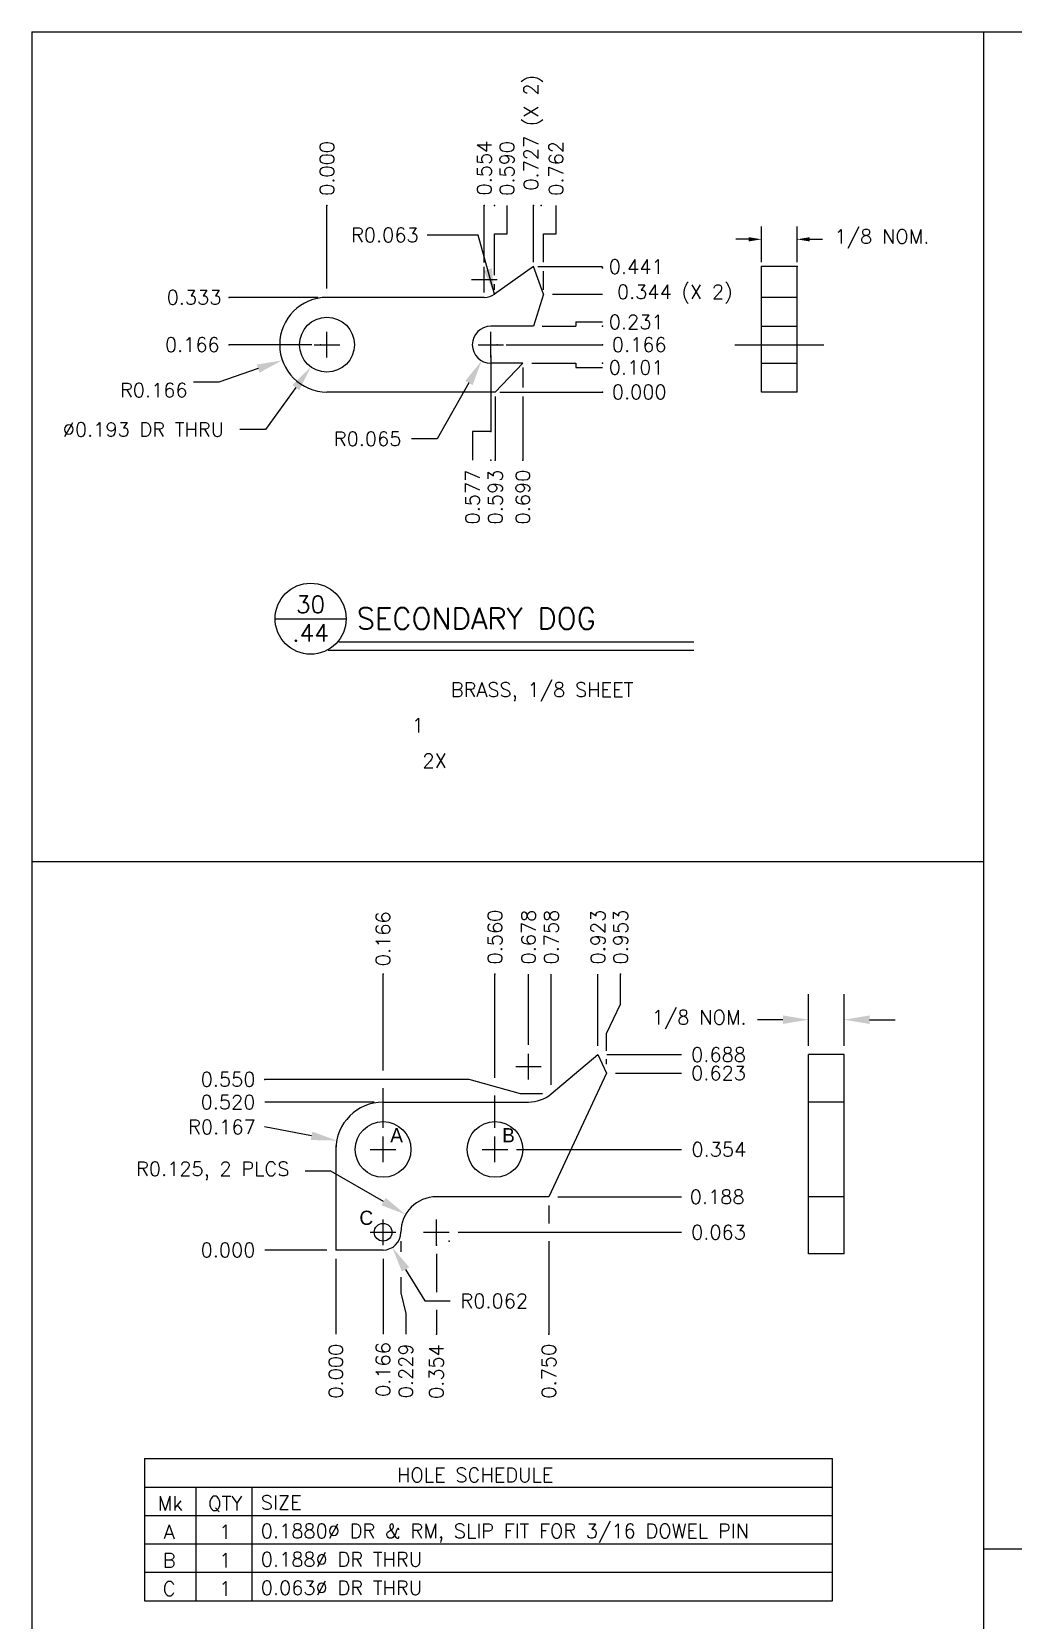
# Model space of a CAD drawing. Extents: x 0 to 22, y 0 to 17.6.
# Drawn here: x 0 to 3.46, y 4.91 to 10.5 of the extents above; entities that cross this region are included whole.
import ezdxf
from ezdxf.enums import TextEntityAlignment as Align

# ---------------------------------------------------------------- set-up
doc = ezdxf.new("R2010")
doc.units = 0
doc.header["$LTSCALE"] = 0.5
doc.header["$MEASUREMENT"] = 0
doc.linetypes.add('CENTER2', pattern=[1.125, 0.75, -0.125, 0.125, -0.125])
doc.layers.get('0').update_dxf_attribs({"linetype": 'CONTINUOUS'})
doc.layers.get('DEFPOINTS').update_dxf_attribs({"linetype": 'CONTINUOUS'})
for name, color, linetype in [('BORDER', 5, 'CONTINUOUS'), ('DIM', 1, 'CONTINUOUS'), ('NFCENTER', 4, 'CENTER2'), ('OBJECT', 3, 'CONTINUOUS'), ('PRIMARYDOG', 122, 'CONTINUOUS'), ('SECONDARYDOG', 64, 'CONTINUOUS')]:
    doc.layers.add(name, color=color, linetype=linetype)
doc.styles.add('ROMANS', font='romans')
doc.styles.add('SIMPLEX', font='SIMPLEX')
doc.dimstyles.new('ESGMECH', dxfattribs={"dimtxt": 0.1, "dimasz": 0.18, "dimexe": 0.18, "dimexo": 0.0625, "dimgap": 0.06, "dimtad": 0, "dimtih": 1, "dimtoh": 1, "dimdec": 3, "dimzin": 0, "dimdsep": 46, "dimtxsty": 'SIMPLEX', "dimcen": 0.09, "dimclrd": 1, "dimclre": 1, "dimclrt": 1, "dimadec": 0, "dimazin": 0, "dimtfac": 1, "dimtdec": 4, "dimtofl": 0, "dimtmove": 0, "dimatfit": 3, "dimfxl": 1, "dimtolj": 1, "dimtzin": 0, "dimarcsym": 0})
doc.dimstyles.new('ESGMECH$3', dxfattribs={"dimtxt": 0.1, "dimasz": 0.18, "dimexe": 0.18, "dimexo": 0.0625, "dimgap": 0.06, "dimtad": 0, "dimtih": 1, "dimtoh": 1, "dimdec": 3, "dimzin": 0, "dimdsep": 46, "dimtxsty": 'SIMPLEX', "dimcen": 0.09, "dimclrd": 1, "dimclre": 1, "dimclrt": 1, "dimadec": 0, "dimazin": 0, "dimtfac": 1, "dimtdec": 4, "dimtofl": 0, "dimtmove": 0, "dimatfit": 0, "dimfxl": 1, "dimtolj": 1, "dimtzin": 0, "dimarcsym": 0})
doc.dimstyles.new('ESGMECH$4', dxfattribs={"dimtxt": 0.1, "dimasz": 0.18, "dimexe": 0.18, "dimexo": 0.0625, "dimgap": 0.06, "dimtad": 0, "dimtih": 1, "dimtoh": 1, "dimdec": 3, "dimzin": 0, "dimdsep": 46, "dimtxsty": 'SIMPLEX', "dimcen": 0.09, "dimclrd": 1, "dimclre": 1, "dimclrt": 1, "dimadec": 0, "dimazin": 0, "dimtfac": 1, "dimtdec": 4, "dimtofl": 0, "dimtmove": 0, "dimatfit": 0, "dimfxl": 1, "dimtolj": 1, "dimtzin": 0, "dimarcsym": 0})

# ---------------------------------------------------------------- blocks, each defined once
blk = doc.blocks.new('*D7')
at = {"color": 1, "linetype": 'ByBlock', "transparency": 16777216}
for p, q in [((1.9737, 12.405), (1.9737, 12.495)), ((1.9287, 12.45), (2.0187, 12.45)), ((1.8969, 12.3154), (1.7851, 12.1191)), ((1.7851, 12.1191), (1.6951, 12.1191))]:
    blk.add_line(p, q, dxfattribs=at)
blk.add_solid([(1.8839, 12.3228), (1.91, 12.3079), (1.9415, 12.3936)], dxfattribs=at)
at = {"layer": 'DEFPOINTS', "color": 0, "linetype": 'ByBlock', "transparency": 16777216}
for p in [(1.9737, 12.45), (1.9415, 12.3936)]:
    blk.add_point(p, dxfattribs=at)
at = {"color": 1, "linetype": 'ByBlock', "transparency": 16777216, "insert": (1.5401, 12.1191), "char_height": 0.05, "attachment_point": 5, "style": 'SIMPLEX'}
blk.add_mtext('\\A1;R0.065', dxfattribs=at)
blk = doc.blocks.new('*D8')
at = {"color": 1, "linetype": 'ByBlock', "transparency": 16777216}
for p, q in [((1.3969, 12.405), (1.3969, 12.495)), ((1.3519, 12.45), (1.4419, 12.45)), ((1.1546, 12.3659), (1.0168, 12.318)), ((1.0168, 12.318), (0.9268, 12.318))]:
    blk.add_line(p, q, dxfattribs=at)
blk.add_solid([(1.1497, 12.3801), (1.1596, 12.3517), (1.2397, 12.3954)], dxfattribs=at)
at = {"layer": 'DEFPOINTS', "color": 0, "linetype": 'ByBlock', "transparency": 16777216}
for p in [(1.3969, 12.45), (1.2397, 12.3954)]:
    blk.add_point(p, dxfattribs=at)
at = {"color": 1, "linetype": 'ByBlock', "transparency": 16777216, "insert": (0.7874, 12.2901), "char_height": 0.05, "attachment_point": 5, "style": 'SIMPLEX'}
blk.add_mtext('\\A1;R0.166', dxfattribs=at)
blk = doc.blocks.new('P-TITLE')
at = {"layer": 'OBJECT'}
for p, q in [((-1.562, -0.638), (-1.062, -0.638)), ((1.387, -0.862), (-1.188, -0.862)), ((-1.113, -0.8), (1.387, -0.8))]:
    blk.add_line(p, q, dxfattribs=at)
blk.add_circle((-1.312, -0.638), 0.25, dxfattribs=at)
at = {"layer": 'OBJECT', "style": 'ROMANS'}
for tag, p in [('NO.', (-1.312, -0.538)), ('PAGE', (-1.312, -0.738))]:
    blk.add_attdef(tag, text='', height=0.12, dxfattribs=at).set_placement(p, align=Align.MIDDLE)
for tag, p, height in [('DESCRIPTION', (-0.988, -0.712), 0.15), ('MATERIAL', (-0.325, -1.188), 0.1), ('#_REQUIRED', (-0.6, -1.438), 0.1), ('SCALE', (-0.525, -1.688), 0.1)]:
    blk.add_attdef(tag, p, '', height=height, dxfattribs=at)
at = {"layer": 'OBJECT', "style": 'ROMANS', "flags": 2}
for tag, p in [('MATERIAL:', (-1.163, -1.188)), ('REQD:', (-1.163, -1.438)), ('SCALE:', (-1.163, -1.688))]:
    blk.add_attdef(tag, p, '', height=0.1, dxfattribs=at)
blk = doc.blocks.new('*D13')
at = {"color": 1, "linetype": 'ByBlock', "transparency": 16777216}
blk.add_line((9.9828, 12.0648), (9.9828, 11.7999), dxfattribs=at)
at = {"layer": 'DEFPOINTS', "color": 0, "linetype": 'ByBlock', "transparency": 16777216}
for p in [(9.9828, 12.096), (9.9828, 12.096), (9.9828, 11.7999)]:
    blk.add_point(p, dxfattribs=at)
at = {"color": 1, "linetype": 'ByBlock', "transparency": 16777216, "insert": (9.9828, 11.6699), "char_height": 0.05, "attachment_point": 5, "rotation": 90, "style": 'SIMPLEX'}
blk.add_mtext('\\A1;0.000', dxfattribs=at)
blk = doc.blocks.new('*D14')
at = {"color": 1, "linetype": 'ByBlock', "transparency": 16777216}
blk.add_line((10.149, 12.0648), (10.149, 11.7999), dxfattribs=at)
at = {"layer": 'DEFPOINTS', "color": 0, "linetype": 'ByBlock', "transparency": 16777216}
for p in [(9.9828, 12.096), (10.149, 12.096), (10.149, 11.7999)]:
    blk.add_point(p, dxfattribs=at)
at = {"color": 1, "linetype": 'ByBlock', "transparency": 16777216, "insert": (10.149, 11.6758), "char_height": 0.05, "attachment_point": 5, "rotation": 90, "style": 'SIMPLEX'}
blk.add_mtext('\\A1;0.166', dxfattribs=at)
blk = doc.blocks.new('*D15')
at = {"color": 1, "linetype": 'ByBlock', "transparency": 16777216}
blk.add_line((10.4128, 12.1585), (11.2, 12.1585), dxfattribs=at)
at = {"layer": 'DEFPOINTS', "color": 0, "linetype": 'ByBlock', "transparency": 16777216}
for p in [(10.3815, 12.1585), (11.2, 12.1585), (9.9828, 12.096)]:
    blk.add_point(p, dxfattribs=at)
at = {"color": 1, "linetype": 'ByBlock', "transparency": 16777216, "insert": (11.33, 12.1585), "char_height": 0.05, "attachment_point": 5, "style": 'SIMPLEX'}
blk.add_mtext('\\A1;0.063', dxfattribs=at)
blk = doc.blocks.new('*D16')
at = {"color": 1, "linetype": 'ByBlock', "transparency": 16777216}
blk.add_line((10.764, 12.2835), (11.2, 12.2835), dxfattribs=at)
at = {"layer": 'DEFPOINTS', "color": 0, "linetype": 'ByBlock', "transparency": 16777216}
for p in [(10.7328, 12.2835), (11.2, 12.2835), (9.9828, 12.096)]:
    blk.add_point(p, dxfattribs=at)
at = {"color": 1, "linetype": 'ByBlock', "transparency": 16777216, "insert": (11.3252, 12.2835), "char_height": 0.05, "attachment_point": 5, "style": 'SIMPLEX'}
blk.add_mtext('\\A1;0.188', dxfattribs=at)
blk = doc.blocks.new('*D17')
at = {"color": 1, "linetype": 'ByBlock', "transparency": 16777216}
blk.add_line((10.9669, 12.7185), (11.2, 12.7185), dxfattribs=at)
at = {"layer": 'DEFPOINTS', "color": 0, "linetype": 'ByBlock', "transparency": 16777216}
for p in [(10.9356, 12.7185), (11.2, 12.7185), (9.9828, 12.096)]:
    blk.add_point(p, dxfattribs=at)
at = {"color": 1, "linetype": 'ByBlock', "transparency": 16777216, "insert": (11.33, 12.7185), "char_height": 0.05, "attachment_point": 5, "style": 'SIMPLEX'}
blk.add_mtext('\\A1;0.623', dxfattribs=at)
blk = doc.blocks.new('*D18')
at = {"color": 1, "linetype": 'ByBlock', "transparency": 16777216}
blk.add_line((10.9053, 12.8148), (10.9053, 13.0672), dxfattribs=at)
at = {"layer": 'DEFPOINTS', "color": 0, "linetype": 'ByBlock', "transparency": 16777216}
for p in [(10.9053, 13.0672), (10.9053, 12.7835), (9.9828, 12.096)]:
    blk.add_point(p, dxfattribs=at)
at = {"color": 1, "linetype": 'ByBlock', "transparency": 16777216, "insert": (10.9053, 13.1972), "char_height": 0.05, "attachment_point": 5, "rotation": 90, "style": 'SIMPLEX'}
blk.add_mtext('\\A1;0.923', dxfattribs=at)
blk = doc.blocks.new('*D19')
at = {"color": 1, "linetype": 'ByBlock', "transparency": 16777216}
blk.add_line((10.7411, 12.677), (10.7411, 13.0672), dxfattribs=at)
at = {"layer": 'DEFPOINTS', "color": 0, "linetype": 'ByBlock', "transparency": 16777216}
for p in [(10.7411, 13.0672), (10.7411, 12.6458), (9.9828, 12.096)]:
    blk.add_point(p, dxfattribs=at)
at = {"color": 1, "linetype": 'ByBlock', "transparency": 16777216, "insert": (10.7411, 13.1972), "char_height": 0.05, "attachment_point": 5, "rotation": 90, "style": 'SIMPLEX'}
blk.add_mtext('\\A1;0.758', dxfattribs=at)
blk = doc.blocks.new('*D20')
at = {"color": 1, "linetype": 'ByBlock', "transparency": 16777216}
blk.add_line((10.6608, 12.8178), (10.6608, 13.0672), dxfattribs=at)
at = {"layer": 'DEFPOINTS', "color": 0, "linetype": 'ByBlock', "transparency": 16777216}
for p in [(10.6608, 13.0672), (10.6608, 12.7865), (9.9828, 12.096)]:
    blk.add_point(p, dxfattribs=at)
at = {"color": 1, "linetype": 'ByBlock', "transparency": 16777216, "insert": (10.6608, 13.1972), "char_height": 0.05, "attachment_point": 5, "rotation": 90, "style": 'SIMPLEX'}
blk.add_mtext('\\A1;0.678', dxfattribs=at)
blk = doc.blocks.new('*D21')
at = {"color": 1, "linetype": 'ByBlock', "transparency": 16777216}
blk.add_line((10.6193, 12.45), (11.2, 12.45), dxfattribs=at)
at = {"layer": 'DEFPOINTS', "color": 0, "linetype": 'ByBlock', "transparency": 16777216}
for p in [(10.588, 12.45), (11.2, 12.45), (9.9828, 12.096)]:
    blk.add_point(p, dxfattribs=at)
at = {"color": 1, "linetype": 'ByBlock', "transparency": 16777216, "insert": (11.3312, 12.45), "char_height": 0.05, "attachment_point": 5, "style": 'SIMPLEX'}
blk.add_mtext('\\A1;0.354', dxfattribs=at)
blk = doc.blocks.new('*D22')
at = {"color": 1, "linetype": 'ByBlock', "transparency": 16777216}
blk.add_line((9.9515, 12.096), (9.7331, 12.096), dxfattribs=at)
at = {"layer": 'DEFPOINTS', "color": 0, "linetype": 'ByBlock', "transparency": 16777216}
for p in [(9.7331, 12.096), (9.9828, 12.096), (9.9828, 12.096)]:
    blk.add_point(p, dxfattribs=at)
at = {"color": 1, "linetype": 'ByBlock', "transparency": 16777216, "insert": (9.6031, 12.096), "char_height": 0.05, "attachment_point": 5, "style": 'SIMPLEX'}
blk.add_mtext('\\A1;0.000', dxfattribs=at)
blk = doc.blocks.new('*D23')
at = {"color": 1, "linetype": 'ByBlock', "transparency": 16777216}
blk.add_line((10.118, 12.6165), (9.7331, 12.6165), dxfattribs=at)
at = {"layer": 'DEFPOINTS', "color": 0, "linetype": 'ByBlock', "transparency": 16777216}
for p in [(9.7331, 12.6165), (10.1493, 12.6165), (9.9828, 12.096)]:
    blk.add_point(p, dxfattribs=at)
at = {"color": 1, "linetype": 'ByBlock', "transparency": 16777216, "insert": (9.6031, 12.6165), "char_height": 0.05, "attachment_point": 5, "style": 'SIMPLEX'}
blk.add_mtext('\\A1;0.520', dxfattribs=at)
blk = doc.blocks.new('*D24')
at = {"color": 1, "linetype": 'ByBlock', "transparency": 16777216}
for p, q in [((9.8973, 12.4978), (9.7318, 12.5292)), ((10.1493, 12.405), (10.1493, 12.495)), ((10.1043, 12.45), (10.1943, 12.45))]:
    blk.add_line(p, q, dxfattribs=at)
blk.add_solid([(9.9001, 12.5126), (9.8945, 12.4831), (9.9857, 12.4811)], dxfattribs=at)
at = {"layer": 'DEFPOINTS', "color": 0, "linetype": 'ByBlock', "transparency": 16777216}
for p in [(9.9857, 12.4811), (10.1493, 12.45)]:
    blk.add_point(p, dxfattribs=at)
at = {"color": 1, "linetype": 'ByBlock', "transparency": 16777216, "insert": (9.5816, 12.5292), "char_height": 0.05, "attachment_point": 5, "style": 'SIMPLEX'}
blk.add_mtext('\\A1;R0.167', dxfattribs=at)
blk = doc.blocks.new('*D25')
at = {"color": 1, "linetype": 'ByBlock', "transparency": 16777216}
for p, q in [((10.149, 12.1135), (10.149, 12.2035)), ((10.104, 12.1585), (10.194, 12.1585)), ((10.2281, 12.0281), (10.2955, 11.9169)), ((10.2955, 11.9169), (10.3855, 11.9169))]:
    blk.add_line(p, q, dxfattribs=at)
blk.add_solid([(10.2409, 12.0359), (10.2152, 12.0203), (10.1814, 12.1051)], dxfattribs=at)
at = {"layer": 'DEFPOINTS', "color": 0, "linetype": 'ByBlock', "transparency": 16777216}
for p in [(10.149, 12.1585), (10.1814, 12.1051)]:
    blk.add_point(p, dxfattribs=at)
at = {"color": 1, "linetype": 'ByBlock', "transparency": 16777216, "insert": (10.5405, 11.9169), "char_height": 0.05, "attachment_point": 5, "style": 'SIMPLEX'}
blk.add_mtext('\\A1;R0.062', dxfattribs=at)
blk = doc.blocks.new('*D26')
at = {"color": 1, "linetype": 'ByBlock', "transparency": 16777216}
for p, q in [((9.9646, 12.3741), (9.8746, 12.3741)), ((10.1505, 12.2663), (9.9646, 12.3741)), ((10.3365, 12.1135), (10.3365, 12.2035)), ((10.2915, 12.1585), (10.3815, 12.1585))]:
    blk.add_line(p, q, dxfattribs=at)
blk.add_solid([(10.158, 12.2793), (10.143, 12.2534), (10.2284, 12.2212)], dxfattribs=at)
at = {"layer": 'DEFPOINTS', "color": 0, "linetype": 'ByBlock', "transparency": 16777216}
for p in [(10.2284, 12.2212), (10.3365, 12.1585)]:
    blk.add_point(p, dxfattribs=at)
at = {"color": 1, "linetype": 'ByBlock', "transparency": 16777216, "insert": (9.5494, 12.3741), "char_height": 0.05, "attachment_point": 5, "style": 'SIMPLEX'}
blk.add_mtext('\\A1;{R0.125, 2 PLCS}', dxfattribs=at)
blk = doc.blocks.new('*D27')
at = {"color": 1, "linetype": 'ByBlock', "transparency": 16777216}
for p, q in [((11.6468, 12.8148), (11.6468, 12.9964)), ((11.7718, 12.8148), (11.7718, 12.9964)), ((11.5568, 12.9064), (11.4668, 12.9064)), ((11.8618, 12.9064), (11.9518, 12.9064))]:
    blk.add_line(p, q, dxfattribs=at)
for points in [[(11.5568, 12.9214), (11.5568, 12.8914), (11.6468, 12.9064)], [(11.8618, 12.9214), (11.8618, 12.8914), (11.7718, 12.9064)]]:
    blk.add_solid(points, dxfattribs=at)
at = {"layer": 'DEFPOINTS', "color": 0, "linetype": 'ByBlock', "transparency": 16777216}
for p in [(11.6468, 12.9064), (11.6468, 12.7835), (11.7718, 12.7835)]:
    blk.add_point(p, dxfattribs=at)
at = {"color": 1, "linetype": 'ByBlock', "transparency": 16777216, "insert": (11.2618, 12.9064), "char_height": 0.05, "attachment_point": 5, "style": 'SIMPLEX'}
blk.add_mtext('\\A1;{1/8 NOM.}', dxfattribs=at)
blk = doc.blocks.new('*D125')
at = {"color": 1, "linetype": 'ByBlock', "transparency": 16777216}
for p, q in [((0.9944, 9.399), (1.0844, 9.399)), ((1.0394, 9.354), (1.0394, 9.444)), ((0.9297, 9.2481), (0.8227, 9.1009)), ((0.8227, 9.1009), (0.7327, 9.1009))]:
    blk.add_line(p, q, dxfattribs=at)
blk.add_solid([(0.9176, 9.2569), (0.9418, 9.2393), (0.9826, 9.3209)], dxfattribs=at)
at = {"layer": 'DEFPOINTS', "color": 0, "linetype": 'ByBlock', "transparency": 16777216}
for p in [(1.0961, 9.477), (0.9826, 9.3209)]:
    blk.add_point(p, dxfattribs=at)
at = {"color": 1, "linetype": 'ByBlock', "transparency": 16777216, "insert": (0.3932, 9.1009), "char_height": 0.05, "attachment_point": 5, "style": 'SIMPLEX'}
blk.add_mtext('\\A1;{∅0.193 DR THRU}', dxfattribs=at)
blk = doc.blocks.new('*D150')
at = {"color": 1, "linetype": 'ByBlock', "transparency": 16777216}
blk.add_line((1.833, 9.5769), (2.0088, 9.5769), dxfattribs=at)
at = {"layer": 'DEFPOINTS', "color": 0, "linetype": 'ByBlock', "transparency": 16777216}
for p in [(1.8018, 9.5769), (2.0088, 9.5769), (1.0394, 9.2325)]:
    blk.add_point(p, dxfattribs=at)
at = {"color": 1, "linetype": 'ByBlock', "transparency": 16777216, "insert": (2.2638, 9.5769), "char_height": 0.05, "attachment_point": 5, "style": 'SIMPLEX'}
blk.add_mtext('\\A1;{0.344 (X 2)}', dxfattribs=at)

msp = doc.modelspace()

# ---------------------------------------------------------------- linework, layer by layer
at = {"color": 1, "linetype": 'ByBlock'}
for p, q in [((1.2994, 6.245), (1.2994, 6.2078)), ((1.2994, 6.1181), (1.2994, 6.0631)), ((1.2994, 6.0631), (1.3169, 5.9909)), ((1.3169, 5.9909), (1.3169, 5.9176))]:
    msp.add_line(p, q, dxfattribs=at)
at = {"layer": 'BORDER'}
for p, q in [((0, 10.5), (0, 0)), ((0, 10.5), (16.5, 10.5)), ((3.351, 10.5), (3.351, 0)), ((0, 7.5811), (3.351, 7.5811)), ((3.351, 5.1622), (13.1433, 5.1622))]:
    msp.add_line(p, q, dxfattribs=at)
at = {"layer": 'DEFPOINTS', "color": 0, "linetype": 'ByBlock'}
for p in [(1.766, 9.6737), (1.766, 9.6737), (1.5933, 9.628), (1.0394, 9.5655), (1.0394, 9.5655), (1.794, 9.598), (1.794, 9.598), (1.766, 9.464), (1.6161, 9.3765), (1.729, 9.334), (1.729, 9.334), (0.3776, 9.2325), (0.3776, 9.2325), (0.3776, 9.2325), (0.3776, 9.2325), (0.3776, 9.2325), (0.3776, 9.2325), (0.3776, 9.2325), (0.3776, 9.2325), (0.3776, 9.2325), (0.3776, 9.2325), (1.0394, 9.2325), (1.0394, 9.2325), (1.0394, 9.2325), (1.0394, 9.2325), (1.0394, 9.2325), (1.0394, 9.2325), (1.0394, 9.2325), (1.0394, 9.2325), (1.0394, 9.2325), (1.0394, 9.2325), (1.0394, 9.2325), (1.0394, 9.2325), (1.0394, 9.2325), (1.0394, 9.2325), (1.0394, 9.2325), (1.0394, 9.2325), (1.0394, 9.2325), (1.7016, 9.2325), (1.7016, 9.2325), (1.9932, 6.9013), (2.2879, 6.9013), (2.0235, 6.8363), (1.8291, 6.7635), (1.8076, 6.749), (1.2369, 6.6128), (1.6309, 6.6128), (1.8207, 6.4013), (1.2994, 6.2763), (1.4694, 6.3075), (2.2879, 6.3075), (1.0707, 6.245), (1.0707, 6.2138), (1.0707, 6.2138), (1.0707, 6.2138), (1.0707, 6.2138), (1.0707, 6.2138), (1.0707, 6.2138), (1.0707, 6.2138), (1.0707, 6.2138), (2.2879, 6.245), (1.0707, 6.1825), (1.3169, 5.9176)]:
    msp.add_point(p, dxfattribs=at)
at = {"layer": 'DIM', "linetype": 'ByBlock'}
for p, q in [((1.0394, 9.5967), (1.0394, 9.8893)), ((1.5933, 9.6886), (1.5933, 9.8893)), ((1.6733, 9.7893), (1.6733, 9.8893)), ((1.766, 9.6893), (1.766, 9.8893)), ((1.846, 9.7893), (1.846, 9.8893)), ((1.6294, 9.6436), (1.6294, 9.7893)), ((1.8018, 9.6893), (1.8018, 9.7893)), ((2.5693, 9.6893), (2.5693, 9.8148)), ((2.6943, 9.6893), (2.6943, 9.8148)), ((2.5243, 9.7698), (2.4793, 9.7698)), ((2.7393, 9.7698), (2.7843, 9.7698)), ((1.7816, 9.6737), (1.9153, 9.6737)), ((1.9153, 9.6737), (2.0088, 9.6737)), ((1.6294, 9.5926), (1.6294, 9.6123)), ((1.8018, 9.5926), (1.8018, 9.658)), ((1.0081, 9.5655), (0.6954, 9.5655)), ((1.7973, 9.464), (1.9153, 9.464)), ((1.9153, 9.479), (2.0088, 9.479)), ((0.9856, 9.399), (0.6954, 9.399)), ((1.6698, 9.399), (2.0088, 9.399)), ((1.6161, 9.3608), (1.6161, 9.0931)), ((1.7603, 9.334), (1.9153, 9.334)), ((1.729, 9.3183), (1.729, 9.2481)), ((1.9153, 9.319), (2.0088, 9.319)), ((1.6475, 9.2325), (2.0088, 9.2325)), ((1.6319, 9.2168), (1.6319, 8.9931)), ((1.729, 9.2168), (1.729, 8.9931)), ((1.5519, 9.0931), (1.5519, 8.9931)), ((1.2369, 6.8455), (1.2369, 7.185)), ((1.6309, 6.82), (1.6309, 7.185)), ((2.0732, 7.0785), (2.0732, 7.185)), ((2.0235, 6.9755), (2.0732, 7.0785)), ((2.0235, 6.915), (2.0235, 6.9755)), ((1.7487, 6.8143), (1.7487, 6.9043)), ((2.0235, 6.8675), (2.0235, 6.885)), ((2.0245, 6.9013), (2.2879, 6.9013)), ((1.7037, 6.8593), (1.7937, 6.8593)), ((1.5402, 6.8143), (0.8211, 6.8143)), ((1.2369, 6.644), (1.2369, 6.783)), ((1.7202, 6.7635), (1.5402, 6.8143)), ((1.7978, 6.7635), (1.7202, 6.7635)), ((1.6309, 6.644), (1.6309, 6.7575)), ((1.8207, 6.37), (1.8207, 6.3075)), ((1.8207, 6.245), (1.8207, 5.9176)), ((1.4244, 6.2), (1.4244, 6.0659)), ((1.4244, 6.0034), (1.4244, 5.9176))]:
    msp.add_line(p, q, dxfattribs=at)
at = {"layer": 'DIM', "color": 1, "linetype": 'Continuous'}
for p, q in [((1.5933, 9.583), (1.5933, 9.673)), ((1.5483, 9.628), (1.6383, 9.628)), ((1.7487, 6.8143), (1.7487, 6.9043)), ((1.7037, 6.8593), (1.7937, 6.8593)), ((1.2369, 6.5228), (1.2369, 6.6128)), ((1.6309, 6.5228), (1.6309, 6.6128)), ((1.1919, 6.5678), (1.2819, 6.5678)), ((1.5859, 6.5678), (1.6759, 6.5678)), ((1.2369, 6.2313), (1.2369, 6.3213)), ((1.4244, 6.2313), (1.4244, 6.3213)), ((1.1919, 6.2763), (1.2819, 6.2763)), ((1.3794, 6.2763), (1.4694, 6.2763))]:
    msp.add_line(p, q, dxfattribs=at)
at = {"layer": 'DIM'}
for p, q in [((1.9153, 9.6737), (1.9153, 9.6737)), ((1.9153, 9.479), (1.9153, 9.464)), ((1.9153, 9.334), (1.9153, 9.319))]:
    msp.add_line(p, q, dxfattribs=at)
at = {"layer": 'DIM', "linetype": 'Continuous'}
for p, q in [((1.0169, 9.399), (1.0619, 9.399)), ((1.0394, 9.3765), (1.0394, 9.4215)), ((1.5936, 9.399), (1.6386, 9.399)), ((1.6161, 9.3765), (1.6161, 9.4215))]:
    msp.add_line(p, q, dxfattribs=at)
at = {"layer": 'DIM'}
for points in [[(1.6294, 9.7893), (1.6733, 9.7893)], [(1.8018, 9.7893), (1.846, 9.7893)], [(1.6161, 9.0931), (1.5519, 9.0931)]]:
    msp.add_lwpolyline(points, dxfattribs=at)
at = {"layer": 'DIM', "linetype": 'ByBlock'}
for p in [(1.0394, 9.8893), (1.5933, 9.8893), (1.6294, 9.8893), (1.766, 9.8893), (1.794, 9.8893), (2.6943, 9.7698), (2.0088, 9.6693), (0.6954, 9.5655), (2.0088, 9.464), (0.6954, 9.399), (1.0169, 9.399), (1.6161, 9.399), (1.6386, 9.399), (2.0088, 9.399), (2.0088, 9.334), (2.0088, 9.2325), (1.6161, 9.0931), (1.6161, 8.9931), (1.6319, 8.9931), (1.729, 8.9931), (1.2369, 7.185), (1.6309, 7.185), (2.0732, 7.185), (1.7487, 6.8593), (0.8211, 6.8143), (1.4244, 6.2313), (1.4694, 6.245), (1.4244, 5.9176), (1.8207, 5.9176)]:
    msp.add_point(p, dxfattribs=at)
for points in [[(2.5243, 9.7773), (2.5243, 9.7623), (2.5693, 9.7698)], [(2.7393, 9.7773), (2.7393, 9.7623), (2.6943, 9.7698)]]:
    msp.add_solid(points, dxfattribs=at)
at = {"layer": 'NFCENTER'}
msp.add_line((2.4756, 9.399), (2.7881, 9.399), dxfattribs=at)
at = {"layer": 'OBJECT'}
for p, q in [((1.766, 9.6737), (1.6294, 9.5769)), ((1.8018, 9.5769), (1.766, 9.6737)), ((2.5693, 9.2325), (2.5693, 9.6737)), ((2.6943, 9.6737), (2.5693, 9.6737)), ((2.6943, 9.2325), (2.6943, 9.6737)), ((1.5933, 9.5655), (1.0394, 9.5655)), ((2.6943, 9.5655), (2.5693, 9.5655)), ((1.766, 9.464), (1.6161, 9.464)), ((2.5693, 9.464), (2.6943, 9.464)), ((1.729, 9.334), (1.6161, 9.334)), ((1.6319, 9.2325), (1.729, 9.334)), ((2.5693, 9.334), (2.6943, 9.334)), ((1.6319, 9.2325), (1.0394, 9.2325)), ((2.6943, 9.2325), (2.5693, 9.2325)), ((0.3973, 5.4801), (2.8188, 5.4801)), ((0.3973, 5.4801), (0.3973, 5.2801)), ((2.8188, 5.2801), (2.8188, 5.4801)), ((0.3973, 5.3801), (2.8188, 5.3801)), ((0.5792, 5.2801), (0.5792, 5.3801)), ((0.7764, 5.2801), (0.7764, 5.3801)), ((0.3973, 5.2801), (2.8188, 5.2801)), ((0.3973, 5.2801), (0.3973, 5.1801)), ((0.5792, 5.1801), (0.5792, 5.2801)), ((0.7764, 5.1801), (0.7764, 5.2801)), ((2.8187, 5.1801), (2.8187, 5.2801)), ((0.3973, 5.1801), (2.8187, 5.1801)), ((0.3973, 5.1801), (0.3973, 5.0801)), ((0.5792, 5.0801), (0.5792, 5.1801)), ((0.7764, 5.0801), (0.7764, 5.1801)), ((2.8187, 5.0801), (2.8187, 5.1801)), ((0.3973, 5.0801), (2.8187, 5.0801)), ((0.3973, 5.0801), (0.3973, 4.9801)), ((0.5792, 4.9801), (0.5792, 5.0801)), ((0.7764, 4.9801), (0.7764, 5.0801)), ((2.8187, 4.9801), (2.8187, 5.0801)), ((0.3973, 4.9801), (2.8187, 4.9801))]:
    msp.add_line(p, q, dxfattribs=at)
msp.add_circle((1.0394, 9.399), 0.0965, dxfattribs=at)
for centre, radius, start, end in [((1.0394, 9.399), 0.1665, 90, 270), ((1.5933, 9.628), 0.0625, 270, 305.284), ((1.6161, 9.399), 0.065, 90, 270)]:
    msp.add_arc(centre, radius, start, end, dxfattribs=at)
at = {"layer": 'OBJECT', "linetype": 'ByBlock'}
for p in [(2.5693, 9.6737), (2.6943, 9.6737), (1.6294, 9.5769)]:
    msp.add_point(p, dxfattribs=at)
at = {"layer": 'PRIMARYDOG', "color": 3}
for p, q in [((1.8291, 6.7635), (1.9932, 6.9013)), ((1.9932, 6.9013), (2.0235, 6.8363)), ((2.7347, 6.2003), (2.7347, 6.9013)), ((2.8597, 6.9013), (2.7347, 6.9013)), ((2.8597, 6.2003), (2.8597, 6.9013)), ((2.0235, 6.8363), (1.8207, 6.4013)), ((1.2372, 6.7343), (1.7487, 6.7343)), ((2.8597, 6.7343), (2.7347, 6.7343)), ((1.0707, 6.5813), (1.0707, 6.2138)), ((1.8207, 6.4013), (1.4244, 6.4013)), ((2.8597, 6.4013), (2.7347, 6.4013)), ((1.2369, 6.2138), (1.0707, 6.2138)), ((2.8597, 6.2003), (2.7347, 6.2003))]:
    msp.add_line(p, q, dxfattribs=at)
for centre, radius in [((1.2369, 6.5678), 0.098), ((1.6309, 6.5678), 0.098), ((1.2369, 6.2763), 0.0312)]:
    msp.add_circle(centre, radius, dxfattribs=at)
for centre, radius, start, end in [((1.7487, 6.8593), 0.125, 270, 310), ((1.2372, 6.5678), 0.1665, 90, 180), ((1.4244, 6.2763), 0.125, 90, 180), ((1.2369, 6.2763), 0.0625, 270, 0)]:
    msp.add_arc(centre, radius, start, end, dxfattribs=at)
at = {"layer": 'SECONDARYDOG', "color": 3}
msp.add_line((1.8018, 9.5769), (1.766, 9.464), dxfattribs=at)

# ---------------------------------------------------------------- block references
at = {"layer": 'DIM'}
ref = msp.add_blockref('P-TITLE', (1.6378, 8.7541), dxfattribs=dict(at, xscale=0.5, yscale=0.5, zscale=0.5))
ref.add_attrib('SCALE', '2X', (1.3753, 7.9103), dxfattribs={"layer": 'OBJECT', "height": 0.05, "style": 'ROMANS'})
ref.add_attrib('#_REQUIRED', '1', (1.3378, 8.0351), dxfattribs={"layer": 'OBJECT', "height": 0.05, "style": 'ROMANS'})
ref.add_attrib('MATERIAL', 'BRASS, 1/8 SHEET', (1.4753, 8.1603), dxfattribs={"layer": 'OBJECT', "height": 0.05, "style": 'ROMANS'})
ref.add_attrib('NO.', '30', dxfattribs={"layer": 'OBJECT', "height": 0.06, "style": 'ROMANS'}).set_placement((0.9815, 8.4853), align=Align.MIDDLE)
ref.add_attrib('DESCRIPTION', 'SECONDARY DOG', (1.144, 8.3978), dxfattribs={"layer": 'OBJECT', "height": 0.075, "style": 'ROMANS'})
ref.add_attrib('PAGE', '.44', dxfattribs={"layer": 'OBJECT', "height": 0.06, "style": 'ROMANS'}).set_placement((0.9815, 8.3853), align=Align.MIDDLE)

# ---------------------------------------------------------------- texts
at = {"color": 1, "linetype": 'ByBlock', "insert": (1.3169, 5.7888), "char_height": 0.05, "attachment_point": 5, "rotation": 90, "style": 'SIMPLEX'}
msp.add_mtext('\\A1;0.229', dxfattribs=at)
at = {"layer": 'DIM'}
for s, p in [('A', (1.2622, 6.5928)), ('B', (1.6562, 6.5928))]:
    msp.add_text(s, height=0.05, dxfattribs=at).set_placement(p)
msp.add_text('C', height=0.05, dxfattribs=at).set_placement((1.2019, 6.2873), align=Align.BOTTOM_RIGHT)
at = {"layer": 'DIM', "linetype": 'ByBlock', "char_height": 0.05, "attachment_point": 5, "rotation": 90, "style": 'SIMPLEX'}
for s, insert in [('{0.727 (X 2)}', (1.766, 10.1447)), ('\\A1;0.000', (1.0394, 10.0193)), ('\\A1;0.554', (1.5933, 10.0205)), ('\\A1;0.590', (1.6733, 10.0193)), ('{0.762}', (1.846, 10.0193)), ('\\A1;0.577', (1.5519, 8.8631)), ('\\A1;0.593', (1.6319, 8.8631)), ('\\A1;0.690', (1.729, 8.8631)), ('\\A1;0.166', (1.2369, 7.309)), ('\\A1;0.560', (1.6309, 7.315)), ('\\A1;0.953', (2.0732, 7.315)), ('\\A1;0.354', (1.4244, 5.7864)), ('\\A1;0.750', (1.8207, 5.7876))]:
    msp.add_mtext(s, dxfattribs=dict(at, insert=insert))
at = {"layer": 'DIM', "color": 1, "insert": (1.3622, 9.7849), "char_height": 0.05, "attachment_point": 6, "style": 'SIMPLEX'}
msp.add_mtext('R0.063', dxfattribs=at)
at = {"layer": 'DIM', "linetype": 'ByBlock', "char_height": 0.05, "attachment_point": 5, "style": 'SIMPLEX'}
for s, insert in [('{1/8 NOM.}', (2.9932, 9.7714)), ('\\A1;0.441', (2.128, 9.6737)), ('{0.333}', (0.5714, 9.5655)), ('{0.231}', (2.128, 9.479)), ('{0.166}', (0.5654, 9.399)), ('{0.166}', (2.1388, 9.399)), ('{0.101}', (2.128, 9.319)), ('\\A1;0.000', (2.1388, 9.2325)), ('\\A1;0.688', (2.4179, 6.9013)), ('\\A1;0.550', (0.6911, 6.8143))]:
    msp.add_mtext(s, dxfattribs=dict(at, insert=insert))
at = {"layer": 'OBJECT', "style": 'SIMPLEX'}
for s, p in [('HOLE SCHEDULE', (1.5613, 5.3974)), ('Mk', (0.4878, 5.2976)), ('QTY', (0.6811, 5.2974)), ('A', (0.4839, 5.1974)), ('1', (0.6811, 5.1974)), ('B', (0.4839, 5.0974)), ('1', (0.6811, 5.0974)), ('C', (0.4839, 4.9974)), ('1', (0.6811, 4.9974))]:
    msp.add_text(s, height=0.05, dxfattribs=at).set_placement(p, align=Align.CENTER)
for s, p in [('SIZE', (0.8065, 5.3006)), ('0.1880%%C DR & RM, SLIP FIT FOR 3/16 DOWEL PIN', (0.8065, 5.2007)), ('0.188%%C DR THRU', (0.8065, 5.1005)), ('0.063%%C DR THRU', (0.8065, 5.0005))]:
    msp.add_text(s, height=0.05, dxfattribs=at).set_placement(p)

# ---------------------------------------------------------------- dimensions: what is measured, and where the dimension line sits
at = {"layer": 'DIM'}
dim = msp.add_ordinate_dim(feature_location=(1.8018, 9.5769), offset=(0.207, 0), dtype=0, origin=(1.0394, 9.2325), text='{<> (X 2)}', dimstyle='ESGMECH', override={"dimscale": 0.5}, dxfattribs=at)
dim.commit()
dim.dimension.update_dxf_attribs({"geometry": '*D150', "text_midpoint": (2.2638, 9.5769)})
dim = msp.add_diameter_dim_2p(p1=(1.0961, 9.477), p2=(0.9826, 9.3209), text='{<> DR THRU}', dimstyle='ESGMECH$3', override={"dimscale": 0.5}, dxfattribs=at)
dim.commit()
dim.dimension.update_dxf_attribs({"geometry": '*D125', "text_midpoint": (0.3932, 9.1009), "dimtype": 163})
for center, mpoint, picture, middle, set_off in [((1.0393617, 9.3989658), (0.8820738, 9.3443511), '*D8', (0.4298055, 9.2390647), (-0.3575836, -3.0510729)), ((1.6161, 9.399), (1.5839, 9.3425), '*D7', (1.1825, 9.0681), (-0.3576, -3.0511)), ((1.2372, 6.5678), (1.0736, 6.5988), '*D24', (0.6695, 6.6469), (-8.9121, -5.8822)), ((1.236942, 6.27629), (1.269338, 6.222842), '*D25', (1.628386, 6.034684), (-8.912083, -5.882249))]:
    dim = msp.add_radius_dim(center=center, mpoint=mpoint, dimstyle='ESGMECH$4', override={"dimscale": 0.5}, dxfattribs=at)
    dim.commit()
    dim.dimension.update_dxf_attribs({"geometry": picture, "text_midpoint": middle, "dimtype": 164, "insert": set_off})
for feature_location, offset, dtype, origin, picture, middle, set_off in [((1.99323, 6.90129), (0, 0.2837), 1, (1.07069, 6.21379), '*D18', (1.99323, 7.31499), (-8.91208, -5.88225)), ((1.8291, 6.7635), (0, 0.4215), 1, (1.0707, 6.2138), '*D19', (1.8291, 7.315), (-8.9121, -5.8822)), ((1.7487, 6.9043), (0, 0.2807), 1, (1.0707, 6.2138), '*D20', (1.7487, 7.315), (-8.9121, -5.8822)), ((2.023535581, 6.8362900769), (0.2643601625, 0), 0, (1.0706917497, 6.2137900769), '*D17', (2.4178957435, 6.8362900769), (-8.912083044, -5.8822486162)), ((1.2371917497, 6.7342900769), (-0.4161356774, 0), 0, (1.0706917497, 6.2137900769), '*D23', (0.6910560723, 6.7342900769), (-8.912083044, -5.8822486162)), ((1.6759, 6.5678), (0.612, 0), 0, (1.0707, 6.2138), '*D21', (2.4191, 6.5678), (-8.9121, -5.8822)), ((1.8206917497, 6.4012900769), (0.4672039937, 0), 0, (1.0706917497, 6.2137900769), '*D16', (2.4131338387, 6.4012900769), (-8.912083044, -5.8822486162)), ((1.4694417497, 6.2762900769), (0.8184539937, 0), 0, (1.0706917497, 6.2137900769), '*D15', (2.4178957435, 6.2762900769), (-8.912083044, -5.8822486162)), ((1.0706917497, 6.2137900769), (-0.2496356774, 0), 0, (1.0706917497, 6.2137900769), '*D22', (0.6910560723, 6.2137900769), (-8.912083044, -5.8822486162)), ((1.0706917497, 6.2137900769), (0, -0.2961648535), 1, (1.0706917497, 6.2137900769), '*D13', (1.0706917497, 5.7876252235), (-8.912083044, -5.8822486162)), ((1.2369, 6.2138), (0, -0.2962), 1, (1.0707, 6.2138), '*D14', (1.2369, 5.7936), (-8.9121, -5.8822))]:
    dim = msp.add_ordinate_dim(feature_location=feature_location, offset=offset, dtype=dtype, origin=origin, dimstyle='ESGMECH', override={"dimscale": 0.5}, dxfattribs=at)
    dim.commit()
    dim.dimension.update_dxf_attribs({"geometry": picture, "text_midpoint": middle, "insert": set_off})
dim = msp.add_linear_dim(base=(2.7347, 7.0241), p1=(2.8597, 6.9013), p2=(2.7347, 6.9013), text='{1/8 NOM.}', dimstyle='ESGMECH', override={"dimscale": 0.5}, dxfattribs=at)
dim.commit()
dim.dimension.update_dxf_attribs({"geometry": '*D27', "text_midpoint": (2.3497, 7.0241), "insert": (-8.9121, -5.8822)})
dim = msp.add_radius_dim(center=(1.4244, 6.2763), mpoint=(1.3163, 6.339), text='{<>, 2 PLCS}', dimstyle='ESGMECH$4', override={"dimscale": 0.5}, dxfattribs=at)
dim.commit()
dim.dimension.update_dxf_attribs({"geometry": '*D26', "text_midpoint": (0.6373, 6.4918), "dimtype": 164, "insert": (-8.9121, -5.8822)})

# ---------------------------------------------------------------- leaders
at = {"layer": 'DIM', "color": 1, "annotation_type": 0, "has_hookline": 1, "hookline_direction": 1}
msp.add_leader([(1.6294, 9.5769), (1.5722, 9.7849), (1.3922, 9.7849)], dimstyle='ESGMECH', override={"dimscale": 0.5}, dxfattribs=at)

doc.saveas('drawing.dxf')
